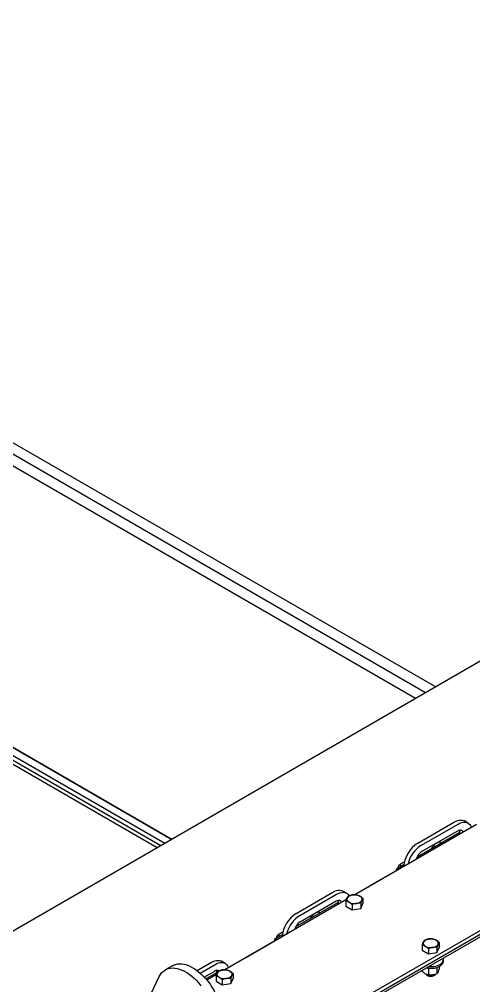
# Model space of a CAD drawing. Header units: millimetres. Extents: x 1293 to 41893, y 1011 to 26911.
# Drawn here: x 5390 to 5769, y 23770 to 24576 of the extents above; entities that cross this region are included whole.
import ezdxf

# ---------------------------------------------------------------- set-up
doc = ezdxf.new("R2010")
doc.units = ezdxf.units.MM
doc.header["$LTSCALE"] = 50
doc.layers.add('CAPA_1', color=7, linetype='Continuous')
doc.dimstyles.new('SLDDIMSTYLE2', dxfattribs={"dimtxt": 0.18, "dimasz": 30.769231, "dimexe": 0, "dimexo": 0.0625, "dimgap": 0, "dimtad": 0, "dimtih": 1, "dimtoh": 1, "dimdec": 0, "dimrnd": 1e-09, "dimzin": 0, "dimdsep": 46, "dimtxsty": 'Standard', "dimblk1": 'DOT', "dimblk2": 'DOT', "dimsah": 1, "dimcen": 0.09, "dimadec": 0, "dimazin": 0, "dimtfac": 30.769231, "dimtdec": 0, "dimtofl": 0, "dimtmove": 0, "dimatfit": 3, "dimldrblk": 'DOT', "dimfxl": 1, "dimfrac": 2, "dimtolj": 1, "dimtzin": 0, "dimarcsym": 0})

# ---------------------------------------------------------------- blocks, each defined once
blk = doc.blocks.new('_Dot')
at = {"color": 0, "linetype": 'ByBlock', "lineweight": -2}
blk.add_line((-0.5, 0), (-1, 0), dxfattribs=at)
at = {"color": 0, "linetype": 'ByBlock', "const_width": 0.5}
blk.add_lwpolyline([(-0.25, 0, 1), (0.25, 0, 1)], format="xyb", close=True, dxfattribs=at)

msp = doc.modelspace()

# ---------------------------------------------------------------- linework, layer by layer
at = {"color": 7, "linetype": 'Continuous', "lineweight": 25}
for p, q in [((5042.7179113, 24420.3122166), (5737.2086021, 24019.3912746)), ((5042.7185993, 24420.3126138), (5737.2092902, 24019.3916719)), ((5728.7412473, 24014.5031748), (5034.2505565, 24415.4241168)), ((5720.2745807, 24009.6154721), (5162.3296882, 24331.7102026)), ((5507.770173, 23886.9392888), (4813.2794821, 24287.8602308)), ((5511.070541, 23888.8445507), (4816.5798501, 24289.7654927)), ((5517.0573784, 23892.3006784), (4822.5666875, 24293.2216204)), ((4822.5673756, 24293.2220176), (5517.0580665, 23892.3010756)), ((5504.7767543, 23885.211225), (4810.2860634, 24286.132167)), ((5840.7756853, 24079.1792792), (5149.2252533, 23679.9557125)), ((5394.0798776, 23591.6445568), (6085.6303096, 23990.8681235)), ((5394.4657242, 23597.1451225), (6086.0161562, 23996.3686892)), ((6086.0161562, 23992.9119998), (5394.4657242, 23593.6884331)), ((5771.2283988, 23904.7047612), (5669.6313564, 23846.054037)), ((5722.2174483, 23889.0989806), (5752.8587422, 23906.787823)), ((5725.2108671, 23887.3709168), (5755.8521609, 23905.0597592)), ((5764.184817, 23905.8848934), (5761.1913983, 23907.6129572)), ((5721.692018, 23877.7440136), (5757.334934, 23898.320231)), ((5725.4465693, 23882.0633794), (5755.6164586, 23899.4800857)), ((5736.7476563, 23886.4354486), (5735.2714076, 23887.2876688)), ((5741.9327138, 23889.4287186), (5740.4564651, 23890.2809388)), ((5682.5723281, 23853.6940821), (5713.213622, 23871.3829246)), ((5704.4454979, 23867.7878095), (5710.6422892, 23871.3651409)), ((5708.4633851, 23870.1072864), (5706.9871364, 23870.9595066)), ((5704.4454979, 23866.3211943), (5704.4454979, 23867.7878095)), ((5704.4454979, 23867.7878095), (5705.7157616, 23867.0545019)), ((5620.8654764, 23830.5897326), (5651.5067702, 23848.278575)), ((5623.8588951, 23828.8616687), (5654.5001889, 23846.5505112)), ((5662.832845, 23847.3756453), (5659.8394263, 23849.1037092)), ((5667.8271252, 23845.9431995), (5667.726157, 23845.9275813)), ((5673.947227, 23844.9652827), (5673.8733131, 23845.0079523)), ((5662.8053591, 23842.1134726), (5561.2083166, 23783.4627484)), ((5620.340046, 23819.2347656), (5655.9829621, 23839.810983)), ((5624.0945973, 23823.5541313), (5654.2644867, 23840.9708377)), ((5662.3376373, 23840.835966), (5662.3376373, 23836.5453339)), ((5662.3376373, 23836.5453339), (5667.5223906, 23833.5522395)), ((5663.3000402, 23843.3724385), (5663.2729858, 23843.3141508)), ((5664.893057, 23839.8237608), (5664.9669709, 23839.7810912)), ((5667.5223906, 23837.8428717), (5667.5223906, 23833.5522395)), ((5671.0131588, 23838.845844), (5671.1141271, 23838.8614622)), ((5674.6048953, 23838.9384202), (5674.6048953, 23834.6477881)), ((5674.6048953, 23834.6477881), (5676.5026467, 23838.736431)), ((5675.5402438, 23841.416605), (5675.5672982, 23841.4748927)), ((5676.5026467, 23843.0270632), (5676.5026467, 23838.736431)), ((5635.3956844, 23827.9262006), (5633.9194356, 23828.7784208)), ((5640.5807418, 23830.9194706), (5639.1044931, 23831.7716908)), ((5667.5223906, 23833.5522395), (5674.6048953, 23834.6477881)), ((5581.2203562, 23795.1848341), (5611.86165, 23812.8736765)), ((5603.0935259, 23809.2785615), (5609.2903172, 23812.8558929)), ((5607.1114131, 23811.5980383), (5605.6351644, 23812.4502586)), ((5603.0935259, 23807.8119463), (5603.0935259, 23809.2785615)), ((5603.0935259, 23809.2785615), (5604.3637896, 23808.5452539)), ((5725.9772476, 23804.097601), (5725.9772476, 23799.8069688)), ((5726.9396505, 23806.6340735), (5726.9125961, 23806.5757858)), ((5731.4667355, 23809.2048345), (5731.3657673, 23809.1892163)), ((5737.5868373, 23808.2269177), (5737.5129234, 23808.2695873)), ((5739.1798541, 23804.67824), (5739.2069085, 23804.7365277)), ((5740.142257, 23806.2886981), (5740.142257, 23801.998066)), ((5725.9772476, 23799.8069688), (5731.1620009, 23796.8138745)), ((5728.5326673, 23803.0853958), (5728.6065812, 23803.0427262)), ((5731.1620009, 23801.1045066), (5731.1620009, 23796.8138745)), ((5731.1620009, 23796.8138745), (5738.2445056, 23797.9094231)), ((5734.6527691, 23802.107479), (5734.7537374, 23802.1230972)), ((5738.2445056, 23802.2000552), (5738.2445056, 23797.9094231)), ((5738.2445056, 23797.9094231), (5740.142257, 23801.998066)), ((5538.1521258, 23782.8403317), (5550.1547983, 23789.769327)), ((5540.630621, 23780.8150088), (5553.148217, 23788.0412631)), ((5561.4808731, 23788.8663973), (5558.4874544, 23790.5944612)), ((5743.6430857, 23790.8781181), (5743.6430857, 23792.2607938)), ((5517.5957812, 23786.9278729), (5511.6089438, 23783.4717452)), ((5544.1275662, 23777.3901469), (5552.9125147, 23782.4615897)), ((5545.3929397, 23775.968722), (5554.6309901, 23781.301735)), ((5554.8770004, 23780.7811499), (5554.8499461, 23780.7228622)), ((5559.4040854, 23783.3519109), (5559.3031172, 23783.3362928)), ((5565.5241872, 23782.3739942), (5565.4502734, 23782.4166637)), ((5568.0796069, 23780.4357746), (5568.0796069, 23776.1451425)), ((5725.9770955, 23783.2447424), (5725.9770955, 23782.124165)), ((5730.5403668, 23785.0104089), (5731.162153, 23784.4649606)), ((5731.162153, 23784.4649606), (5732.1619902, 23784.8094148)), ((5731.162153, 23784.4649606), (5731.162153, 23779.130895)), ((5738.2443535, 23785.5518183), (5738.2443535, 23780.2264671)), ((5740.1424091, 23786.338312), (5740.1424091, 23784.3150865)), ((5495.5425845, 23754.9550015), (5506.5856263, 23777.8584933)), ((5554.3823193, 23779.522184), (5546.3148172, 23774.8649142)), ((5553.9145975, 23778.2446774), (5553.9145975, 23773.9540453)), ((5553.9145975, 23773.9540453), (5559.0993508, 23770.9609509)), ((5556.4700172, 23777.2324722), (5556.5439311, 23777.1898027)), ((5559.0993508, 23775.2515831), (5559.0993508, 23770.9609509)), ((5559.0993508, 23770.9609509), (5566.1818555, 23772.0564995)), ((5562.5901191, 23776.2545555), (5562.6910873, 23776.2701736)), ((5566.1818555, 23776.3471317), (5566.1818555, 23772.0564995)), ((5566.1818555, 23772.0564995), (5568.0796069, 23776.1451425)), ((5567.1172041, 23778.8253164), (5567.1442584, 23778.8836042)), ((5730.0658472, 23778.8673753), (5730.4400854, 23778.651262)), ((5735.6794193, 23778.651262), (5736.0536574, 23778.8673753))]:
    msp.add_line(p, q, dxfattribs=at)
at = {"color": 7, "linetype": 'Continuous', "lineweight": 25, "flags": 128}
for points in [[(5752.8587422, 23906.787823), (5754.2792806, 23907.5086573), (5755.6791043, 23908.0205302), (5757.0378009, 23908.3159774), (5758.3355573, 23908.3906906), (5759.5534494, 23908.2435803), (5760.6737177, 23907.8767917), (5761.1913983, 23907.6129572)], [(5755.8521609, 23905.0597592), (5757.2726993, 23905.7805935), (5758.6725231, 23906.2924664), (5760.0312196, 23906.5879136), (5761.328976, 23906.6626267), (5762.5468681, 23906.5155164), (5763.6671364, 23906.1487279), (5764.6734447, 23905.5676096), (5765.5511188, 23904.7806357), (5766.2873602, 23903.7992819), (5766.871433, 23902.6378587), (5767.010949, 23902.2700792)], [(5755.6164586, 23899.4800857), (5756.5361232, 23899.9063995), (5757.4204456, 23900.1071355), (5758.2354418, 23900.0745796), (5758.949792, 23899.809983), (5759.536044, 23899.3235139), (5759.9716685, 23898.6338671), (5760.1071645, 23898.2846093)], [(5713.213622, 23871.3829246), (5714.6341604, 23872.1037589), (5715.0650704, 23872.2827545)], [(5680.7187434, 23852.4546493), (5681.1517897, 23852.7747977), (5682.5723281, 23853.6940821)], [(5651.5067702, 23848.278575), (5652.9273086, 23848.9994093), (5654.3271324, 23849.5112822), (5655.6858289, 23849.8067294), (5656.9835853, 23849.8814426), (5658.2014775, 23849.7343323), (5659.3217457, 23849.3675437), (5659.8394263, 23849.1037092)], [(5654.5001889, 23846.5505112), (5655.9207273, 23847.2713455), (5657.3205511, 23847.7832184), (5658.6792476, 23848.0786655), (5659.977004, 23848.1533787), (5661.1948962, 23848.0062684), (5662.3151644, 23847.6394798), (5663.3214727, 23847.0583616), (5664.1991468, 23846.2713877), (5664.9353883, 23845.2900339), (5664.9562844, 23845.2559062)], [(5654.2644867, 23840.9708377), (5655.1841513, 23841.3971515), (5656.0684737, 23841.5978875), (5656.8834699, 23841.5653316), (5657.59782, 23841.300735), (5658.184072, 23840.8142659), (5658.6196966, 23840.1246191), (5658.7551925, 23839.7753612)], [(5611.86165, 23812.8736765), (5613.2821884, 23813.5945109), (5613.7130985, 23813.7735065)], [(5517.5957812, 23786.9278729), (5518.5510528, 23787.4203614), (5520.1409624, 23788.0098838), (5521.8370332, 23788.374992), (5523.6267497, 23788.512992), (5525.4969056, 23788.4228654), (5527.4337007, 23788.1052773), (5529.4228433, 23787.5625711), (5531.4496553, 23786.7987515), (5533.4991808, 23785.8194549), (5535.556296, 23784.6319076), (5537.6058215, 23783.2448724), (5539.6326335, 23781.6685846), (5541.6217761, 23779.9146756), (5543.5585712, 23777.9960878), (5545.4287271, 23775.9269784), (5547.2184436, 23773.7226156), (5548.9145144, 23771.3992657), (5550.504424, 23768.9740728), (5551.9764404, 23766.4649325), (5553.3197013, 23763.8903601), (5554.5242947, 23761.2693536), (5555.581332, 23758.6212535), (5556.483013, 23755.9656004)], [(5550.1547983, 23789.769327), (5551.5753367, 23790.4901613), (5552.9751604, 23791.0020342), (5554.3338569, 23791.2974814), (5555.6316134, 23791.3721945), (5556.8495055, 23791.2250842), (5557.9697737, 23790.8582957), (5558.4874544, 23790.5944612)], [(5553.148217, 23788.0412631), (5554.5687554, 23788.7620975), (5555.9685791, 23789.2739704), (5557.3272756, 23789.5694175), (5558.6250321, 23789.6441307), (5559.8429242, 23789.4970204), (5560.9631924, 23789.1302318), (5561.9695007, 23788.5491136), (5562.8471748, 23787.7621396), (5563.5834163, 23786.7807859), (5564.1674891, 23785.6193627), (5564.307005, 23785.2515832)], [(5579.3667715, 23793.9454013), (5579.7998178, 23794.2655497), (5581.2203562, 23795.1848341)], [(5729.3050262, 23785.1659159), (5729.5642989, 23785.1113418), (5731.0921878, 23784.8750021), (5732.6640289, 23784.7727622), (5734.2447097, 23784.8069058), (5735.7989206, 23784.9766703), (5737.2919429, 23785.2782634), (5738.6904251, 23785.7049479), (5739.9631274, 23786.2471926), (5741.0816197, 23786.8928844), (5742.0209168, 23787.6275998), (5742.7600362, 23788.4349264), (5743.2824673, 23789.2968299), (5743.5765399, 23790.1940567), (5743.6430857, 23790.8781181)], [(5731.1799889, 23786.2483088), (5732.6640289, 23786.155438), (5734.2447097, 23786.1895816), (5735.7989206, 23786.3593461), (5737.2919429, 23786.6609391), (5738.6904251, 23787.0876237), (5739.9631274, 23787.6298683), (5741.0816197, 23788.2755602), (5742.0209168, 23789.0102756), (5742.7600362, 23789.8176022), (5743.2824673, 23790.6795057), (5743.5765399, 23791.5767325), (5743.6356848, 23792.4892401), (5743.4748104, 23793.3459582)], [(5506.5856263, 23777.8584933), (5507.4873074, 23779.4730876), (5508.5443446, 23780.9007585), (5509.7489381, 23782.130971), (5511.092199, 23783.1546473), (5512.5642153, 23783.9642337), (5514.1541249, 23784.5537561), (5515.8501957, 23784.9188643), (5517.6399123, 23785.0568643), (5519.5100681, 23784.9667377), (5521.4468633, 23784.6491496), (5523.4360058, 23784.1064434), (5525.4628179, 23783.3426239), (5527.5123433, 23782.3633273), (5529.5694586, 23781.1757799), (5531.6189841, 23779.7887448), (5533.6457961, 23778.2124569), (5535.6349387, 23776.458548), (5537.5717338, 23774.5399601), (5539.4418897, 23772.4708507), (5541.2316062, 23770.266488)], [(5729.0090274, 23779.8851322), (5729.0181007, 23779.8681051), (5729.4369449, 23779.3308616), (5730.0663336, 23778.8670945), (5730.8696889, 23778.5037561), (5731.8003227, 23778.2619625), (5732.80415, 23778.1557657), (5733.822832, 23778.1913375), (5734.7971665, 23778.3666107), (5735.6705289, 23778.6713989), (5736.3921624, 23779.0879891), (5736.9201283, 23779.5921704), (5737.0642816, 23779.8025997)]]:
    msp.add_lwpolyline(points, dxfattribs=at)
at = {"color": 7, "linetype": 'Continuous', "lineweight": 25}
for centre, radius, start, end in [((5751.0826293, 23898.3405122), 6.2561597, 343.2003694656, 15.9484170983), ((5736.132111, 23867.4045666), 25.7733474, 122.675860767, 174.6688684761), ((5739.2549793, 23865.5652104), 25.9369604, 122.7838333171, 165.9728061028), ((5731.0271473, 23873.3650444), 10.3345963, 122.6829535567, 167.0385661216), ((5668.1176531, 23840.1383003), 5.8025033, 93.8686975001, 146.1259259672), ((5669.4328253, 23836.312405), 9.7637326, 62.9483139636, 99.4656081706), ((5672.9312733, 23842.3725513), 2.7846756, 341.1944975571, 68.6024253319), ((5649.7306574, 23839.8312642), 6.2561597, 343.200369465, 15.9484171043), ((5665.9090108, 23842.4164922), 2.7846756, 161.1944975569, 248.6024253319), ((5669.4074587, 23848.4766385), 9.7637326, 242.9483139637, 279.4656081706), ((5670.7226309, 23844.6507432), 5.8025033, 273.8686975001, 326.1259259672), ((5634.780139, 23808.8953186), 25.7733474, 122.675860767, 174.6688684761), ((5637.9030073, 23807.0559624), 25.9369604, 122.7838333171, 165.9728061007), ((5629.6751753, 23814.8557964), 10.3345963, 122.6829535568, 167.0385661216), ((5729.5486211, 23805.6781272), 2.7846756, 161.1944975571, 248.602425332), ((5731.7572634, 23803.3999353), 5.8025033, 93.8686975002, 146.1259259671), ((5733.0724356, 23799.57404), 9.7637326, 62.9483139635, 99.4656081707), ((5734.3622412, 23807.9123782), 5.8025033, 273.8686975001, 326.1259259672), ((5736.5708836, 23805.6341863), 2.7846756, 341.194497557, 68.602425332), ((5733.047069, 23811.7382735), 9.7637326, 242.9483139637, 279.4656081706), ((5554.8212611, 23780.0035958), 3.1120808, 57.9596881149, 127.8309984543), ((5548.3786854, 23781.3220162), 6.2561597, 343.2003694668, 15.9484170841), ((5557.485971, 23779.8252037), 2.7846756, 161.1944975572, 248.602425332), ((5559.6946133, 23777.5470117), 5.8025033, 93.8686975002, 146.1259259672), ((5561.0097855, 23773.7211164), 9.7637326, 62.9483139637, 99.4656081706), ((5564.5082335, 23779.7812627), 2.7846756, 341.194497557, 68.6024253319), ((5560.984419, 23785.8853499), 9.7637326, 242.9483139636, 279.4656081707), ((5562.2995912, 23782.0594546), 5.8025033, 273.8686975001, 326.1259259672), ((5733.0597523, 23783.6233853), 5.6200236, 242.2165597142, 297.7834402858)]:
    msp.add_arc(centre, radius, start, end, dxfattribs=at)
for points, knots in [([(5733.8330117, 23884.7528601), (5734.011029, 23885.142048), (5734.4237827, 23886.0444251), (5734.9641158, 23886.8369522), (5735.2714076, 23887.2876688)], [0, 0, 0, 0, 0.4312919188, 1, 1, 1, 1]), ([(5735.2714076, 23887.2876688), (5735.7435506, 23887.7377612), (5736.5374094, 23888.4945442), (5738.077487, 23889.3821968), (5739.3534435, 23889.9170675), (5740.1807716, 23890.1899914), (5740.4564651, 23890.2809388)], [0, 0, 0, 0, 0.36617943412, 0.61569220336, 0.87193575927, 1, 1, 1, 1]), ([(5705.5487404, 23868.4246978), (5705.7267578, 23868.8138858), (5706.1395115, 23869.7162629), (5706.6798446, 23870.50879), (5706.9871364, 23870.9595066)], [0, 0, 0, 0, 0.4312919188, 1, 1, 1, 1]), ([(5706.9871364, 23870.9595066), (5707.4604986, 23871.4085035), (5708.2564074, 23872.1634444), (5709.7337257, 23873.0316634), (5710.7106746, 23873.4169619), (5711.1762182, 23873.6005674)], [0, 0, 0, 0, 0.4344645839, 0.7305065004, 1, 1, 1, 1]), ([(5663.3000402, 23843.3724385), (5663.4062173, 23843.5891825), (5663.722982, 23844.2358084), (5664.0307693, 23844.6495502), (5664.2353887, 23844.924609)], [0, 0, 0, 0, 0.3351922062, 1, 1, 1, 1]), ([(5664.2353887, 23844.924609), (5664.4561017, 23845.0111894), (5665.592556, 23845.4569933), (5666.7740905, 23845.7175931), (5667.726157, 23845.9275813)], [0, 0, 0, 0, 0.1942119601, 1, 1, 1, 1]), ([(5667.8271252, 23845.9431995), (5668.2233834, 23845.9924832), (5669.4055654, 23846.1395144), (5670.5542433, 23846.0678203), (5671.3178934, 23846.0201575)], [0, 0, 0, 0, 0.3351922062, 1, 1, 1, 1]), ([(5671.3178934, 23846.0201575), (5671.6181832, 23845.941651), (5672.4532609, 23845.7233318), (5673.3189326, 23845.2872325), (5673.8733131, 23845.0079523)], [0, 0, 0, 0, 0.3595950484, 1, 1, 1, 1]), ([(5673.947227, 23844.9652827), (5674.3883914, 23844.6841519), (5675.2542352, 23844.1323951), (5676.0918252, 23843.3908007), (5676.5026467, 23843.0270632)], [0, 0, 0, 0, 0.5095195514, 1, 1, 1, 1]), ([(5662.3376373, 23840.835966), (5662.3967772, 23841.0158206), (5662.7012892, 23841.9418945), (5663.0178804, 23842.7018155), (5663.2729858, 23843.3141508)], [0, 0, 0, 0, 0.19421196006, 1, 1, 1, 1]), ([(5664.893057, 23839.8237608), (5664.4518927, 23840.0519875), (5663.5860489, 23840.4999127), (5662.7484588, 23840.7253791), (5662.3376373, 23840.835966)], [0, 0, 0, 0, 0.5095195514, 1, 1, 1, 1]), ([(5667.5223906, 23837.8428717), (5667.2221008, 23838.1110723), (5666.3870232, 23838.8569132), (5665.5213514, 23839.4202973), (5664.9669709, 23839.7810912)], [0, 0, 0, 0, 0.3595950484, 1, 1, 1, 1]), ([(5671.0131588, 23838.845844), (5670.6169007, 23838.7725383), (5669.4347187, 23838.5538407), (5668.2860407, 23838.126783), (5667.5223906, 23837.8428717)], [0, 0, 0, 0, 0.3351922062, 1, 1, 1, 1]), ([(5674.6048953, 23838.9384202), (5674.3841823, 23838.9567192), (5673.2477281, 23839.050941), (5672.0661935, 23838.9460124), (5671.1141271, 23838.8614622)], [0, 0, 0, 0, 0.1942119601, 1, 1, 1, 1]), ([(5675.5402438, 23841.416605), (5675.4340668, 23841.175839), (5675.1173021, 23840.4575467), (5674.8095147, 23839.5450531), (5674.6048953, 23838.9384202)], [0, 0, 0, 0, 0.3351922062, 1, 1, 1, 1]), ([(5676.5026467, 23843.0270632), (5676.4435069, 23842.952088), (5676.1389949, 23842.5660398), (5675.8224036, 23841.96179), (5675.5672982, 23841.4748927)], [0, 0, 0, 0, 0.1942119601, 1, 1, 1, 1]), ([(5632.4810397, 23826.243612), (5632.659057, 23826.6328), (5633.0718107, 23827.5351771), (5633.6121438, 23828.3277042), (5633.9194356, 23828.7784208)], [0, 0, 0, 0, 0.4312919188, 1, 1, 1, 1]), ([(5633.9194356, 23828.7784208), (5634.3915786, 23829.2285132), (5635.1854375, 23829.9852962), (5636.725515, 23830.8729488), (5638.0014716, 23831.4078195), (5638.8287997, 23831.6807434), (5639.1044931, 23831.7716908)], [0, 0, 0, 0, 0.3661794341, 0.6156922034, 0.8719357593, 1, 1, 1, 1]), ([(5604.1967685, 23809.9154498), (5604.3747858, 23810.3046378), (5604.7875395, 23811.2070148), (5605.3278726, 23811.999542), (5605.6351644, 23812.4502586)], [0, 0, 0, 0, 0.4312919188, 1, 1, 1, 1]), ([(5605.6351644, 23812.4502586), (5606.1085266, 23812.8992554), (5606.9044354, 23813.6541964), (5608.3817537, 23814.5224154), (5609.3587027, 23814.9077139), (5609.8242462, 23815.0913194)], [0, 0, 0, 0, 0.4344645839, 0.7305065004, 1, 1, 1, 1]), ([(5725.9772476, 23804.097601), (5726.0363875, 23804.2774556), (5726.3408995, 23805.2035295), (5726.6574907, 23805.9634505), (5726.9125961, 23806.5757858)], [0, 0, 0, 0, 0.1942119601, 1, 1, 1, 1]), ([(5728.5326673, 23803.0853958), (5728.091503, 23803.3136224), (5727.2256592, 23803.7615477), (5726.3880691, 23803.9870141), (5725.9772476, 23804.097601)], [0, 0, 0, 0, 0.5095195514, 1, 1, 1, 1]), ([(5726.9396505, 23806.6340735), (5727.0458276, 23806.8508175), (5727.3625923, 23807.4974434), (5727.6703796, 23807.9111852), (5727.874999, 23808.1862439)], [0, 0, 0, 0, 0.3351922062, 1, 1, 1, 1]), ([(5727.874999, 23808.1862439), (5728.095712, 23808.2728244), (5729.2321663, 23808.7186282), (5730.4137008, 23808.9792281), (5731.3657673, 23809.1892163)], [0, 0, 0, 0, 0.1942119601, 1, 1, 1, 1]), ([(5731.4667355, 23809.2048345), (5731.8629937, 23809.2541182), (5733.0451757, 23809.4011493), (5734.1938537, 23809.3294553), (5734.9575037, 23809.2817925)], [0, 0, 0, 0, 0.3351922062, 1, 1, 1, 1]), ([(5734.9575037, 23809.2817925), (5735.2577935, 23809.203286), (5736.0928712, 23808.9849667), (5736.9585429, 23808.5488674), (5737.5129234, 23808.2695873)], [0, 0, 0, 0, 0.35959504835, 1, 1, 1, 1]), ([(5737.5868373, 23808.2269177), (5738.0280017, 23807.9457869), (5738.8938455, 23807.3940301), (5739.7314355, 23806.6524357), (5740.142257, 23806.2886981)], [0, 0, 0, 0, 0.5095195514, 1, 1, 1, 1]), ([(5739.1798541, 23804.67824), (5739.0736771, 23804.437474), (5738.7569124, 23803.7191817), (5738.449125, 23802.8066881), (5738.2445056, 23802.2000552)], [0, 0, 0, 0, 0.3351922062, 1, 1, 1, 1]), ([(5740.142257, 23806.2886981), (5740.0831172, 23806.2137229), (5739.7786052, 23805.8276747), (5739.4620139, 23805.2234249), (5739.2069085, 23804.7365277)], [0, 0, 0, 0, 0.1942119601, 1, 1, 1, 1]), ([(5731.1620009, 23801.1045066), (5730.8617111, 23801.3727073), (5730.0266335, 23802.1185482), (5729.1609617, 23802.6819322), (5728.6065812, 23803.0427262)], [0, 0, 0, 0, 0.3595950484, 1, 1, 1, 1]), ([(5734.6527691, 23802.107479), (5734.256511, 23802.0341733), (5733.074329, 23801.8154757), (5731.925651, 23801.388418), (5731.1620009, 23801.1045066)], [0, 0, 0, 0, 0.3351922062, 1, 1, 1, 1]), ([(5738.2445056, 23802.2000552), (5738.0237926, 23802.2183542), (5736.8873384, 23802.312576), (5735.7058038, 23802.2076474), (5734.7537374, 23802.1230972)], [0, 0, 0, 0, 0.1942119601, 1, 1, 1, 1]), ([(5553.9145975, 23778.2446774), (5553.9737374, 23778.4245321), (5554.2782494, 23779.350606), (5554.5948406, 23780.110527), (5554.8499461, 23780.7228622)], [0, 0, 0, 0, 0.1942119601, 1, 1, 1, 1]), ([(5554.8770004, 23780.7811499), (5554.9831775, 23780.9978939), (5555.2999422, 23781.6445198), (5555.6077295, 23782.0582616), (5555.8123489, 23782.3333204)], [0, 0, 0, 0, 0.3351922062, 1, 1, 1, 1]), ([(5555.8123489, 23782.3333204), (5556.033062, 23782.4199008), (5557.1695162, 23782.8657047), (5558.3510508, 23783.1263045), (5559.3031172, 23783.3362928)], [0, 0, 0, 0, 0.1942119601, 1, 1, 1, 1]), ([(5559.4040854, 23783.3519109), (5559.8003436, 23783.4011946), (5560.9825256, 23783.5482258), (5562.1312036, 23783.4765317), (5562.8948537, 23783.428869)], [0, 0, 0, 0, 0.3351922062, 1, 1, 1, 1]), ([(5562.8948537, 23783.428869), (5563.1951434, 23783.3503624), (5564.0302211, 23783.1320432), (5564.8958929, 23782.6959439), (5565.4502734, 23782.4166637)], [0, 0, 0, 0, 0.3595950484, 1, 1, 1, 1]), ([(5565.5241872, 23782.3739942), (5565.9653516, 23782.0928633), (5566.8311954, 23781.5411066), (5567.6687854, 23780.7995122), (5568.0796069, 23780.4357746)], [0, 0, 0, 0, 0.5095195514, 1, 1, 1, 1]), ([(5568.0796069, 23780.4357746), (5568.0204671, 23780.3607994), (5567.7159551, 23779.9747512), (5567.3993638, 23779.3705014), (5567.1442584, 23778.8836042)], [0, 0, 0, 0, 0.1942119601, 1, 1, 1, 1]), ([(5731.162153, 23779.130895), (5730.9455315, 23779.187728), (5730.3063256, 23779.3554306), (5729.2057147, 23779.7868462), (5727.6663505, 23780.6698006), (5726.6029992, 23781.5852931), (5725.9770955, 23782.124165)], [0, 0, 0, 0, 0.1280647744, 0.377893031, 0.6338190398, 1, 1, 1, 1]), ([(5738.2443535, 23780.2264671), (5737.6296617, 23779.9976216), (5736.3869476, 23779.5349678), (5734.5457165, 23779.1512318), (5732.7856397, 23779.0241645), (5731.7066106, 23779.0951015), (5731.162153, 23779.130895)], [0, 0, 0, 0, 0.2646061211, 0.5349506065, 0.7653448938, 1, 1, 1, 1]), ([(5740.1424091, 23784.3150865), (5739.977664, 23783.8264512), (5739.6446014, 23782.8385851), (5739.1511392, 23781.6767026), (5738.6794372, 23780.8058115), (5738.3902646, 23780.4207579), (5738.2443535, 23780.2264671)], [0, 0, 0, 0, 0.2646176718, 0.5349733347, 0.7653562273, 1, 1, 1, 1]), ([(5556.4700172, 23777.2324722), (5556.0288529, 23777.4606989), (5555.1630091, 23777.9086241), (5554.3254191, 23778.1340906), (5553.9145975, 23778.2446774)], [0, 0, 0, 0, 0.5095195514, 1, 1, 1, 1]), ([(5559.0993508, 23775.2515831), (5558.799061, 23775.5197838), (5557.9639834, 23776.2656246), (5557.0983116, 23776.8290087), (5556.5439311, 23777.1898027)], [0, 0, 0, 0, 0.3595950484, 1, 1, 1, 1]), ([(5562.5901191, 23776.2545555), (5562.1938609, 23776.1812497), (5561.0116789, 23775.9625522), (5559.8630009, 23775.5354944), (5559.0993508, 23775.2515831)], [0, 0, 0, 0, 0.3351922062, 1, 1, 1, 1]), ([(5566.1818555, 23776.3471317), (5565.9611425, 23776.3654307), (5564.8246883, 23776.4596525), (5563.6431537, 23776.3547238), (5562.6910873, 23776.2701736)], [0, 0, 0, 0, 0.1942119601, 1, 1, 1, 1]), ([(5567.1172041, 23778.8253164), (5567.011027, 23778.5845504), (5566.6942623, 23777.8662581), (5566.3864749, 23776.9537645), (5566.1818555, 23776.3471317)], [0, 0, 0, 0, 0.3351922062, 1, 1, 1, 1])]:
    msp.add_open_spline(points, degree=3, knots=knots, dxfattribs=at)

# ---------------------------------------------------------------- leaders
at = {"layer": 'CAPA_1'}
msp.add_leader([(4225.4837196, 24373.6972027), (5512.2894017, 25552.3921657)], dimstyle='SLDDIMSTYLE2', dxfattribs=at)

doc.saveas('drawing.dxf')
